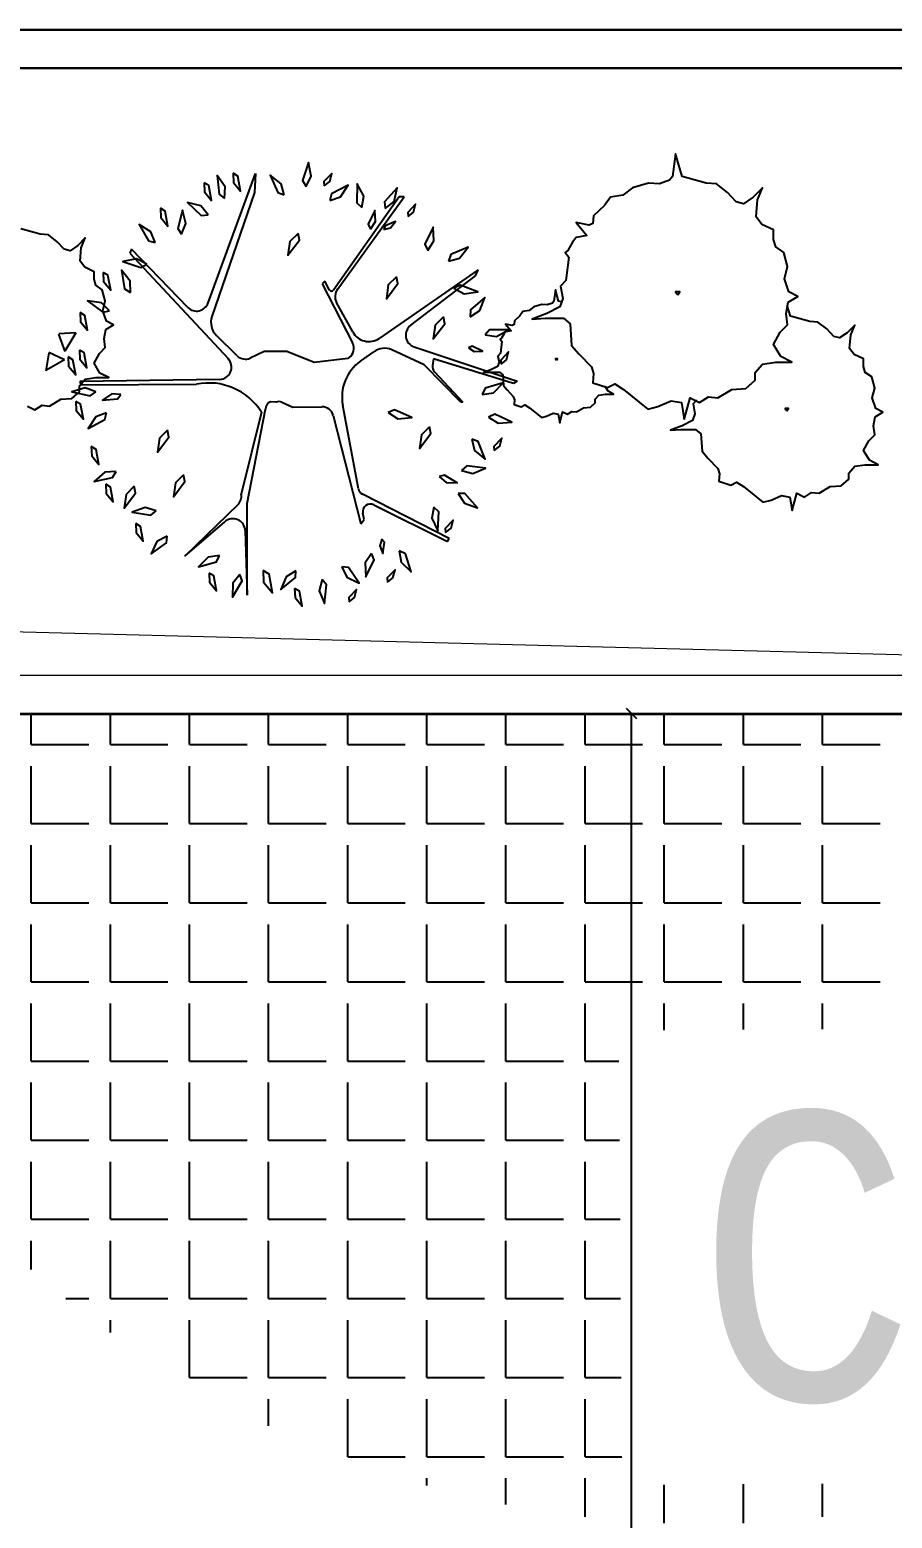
# Model space of a CAD drawing. Header units: inches. Extents: x -7543 to -822, y 102837 to 190349.
# Drawn here: x -837.12731 to -837.10483, y 102837.27396 to 102837.31276 of the extents above; entities that cross this region are included whole.
import ezdxf

# ---------------------------------------------------------------- set-up
doc = ezdxf.new("R2010")
doc.units = ezdxf.units.IN
doc.header["$MEASUREMENT"] = 0
doc.linetypes.add('__ZG_T_P__9', pattern=[22, 1, -10, 1, -10])
doc.linetypes.add('DASHED2', pattern=[9.524999999999999, 6.35, -3.175])
doc.layers.get('0').update_dxf_attribs({"lineweight": 25})
for name, color, linetype, lineweight in [('ARSA', 7, 'Continuous', 30), ('BİTKİ', 96, 'Continuous', 25), ('ICOL', 55, 'Continuous', 25), ('TARAMA', 8, 'Continuous', 25), ('YAZI', 7, 'Continuous', 25), ('ÇEKME MESAFESİ', 7, 'Continuous', 20)]:
    doc.layers.add(name, color=color, linetype=linetype, lineweight=lineweight)
doc.layers.add('BALKON', color=7, linetype='Continuous', lineweight=20, true_color=0xffaaa9)
doc.layers.add('DUVAR', color=7, linetype='Continuous', lineweight=35, true_color=0xfc4642)
doc.styles.add('ISIM', font='monos.ttf', dxfattribs={"width": 1.1, "height": 200})

msp = doc.modelspace()

# ---------------------------------------------------------------- linework, layer by layer
at = {"color": 0, "linetype": 'ByBlock', "lineweight": -2}
msp.add_line((-837.11148646694, 102837.2947936136), (-837.11175646694, 102837.2950636136), dxfattribs=at)
for points in [[(-837.1102469236521, 102837.3026000742), (-837.1100943236521, 102837.3031624242), (-837.1098463736521, 102837.3030401742), (-837.1096174736521, 102837.3031868742), (-837.109369523652, 102837.3031624242), (-837.1090071736521, 102837.3033824742), (-837.108644773652, 102837.3034069242), (-837.1083968236521, 102837.3036270242), (-837.1083968236521, 102837.3038226242), (-837.108206123652, 102837.3040426742), (-837.1078628236521, 102837.3040915742), (-837.1074432236521, 102837.3040915742), (-837.1077292736521, 102837.3042383242), (-837.1079200236521, 102837.3045561742), (-837.107748373652, 102837.3048740242), (-837.1075576236522, 102837.3050696742), (-837.1075957736521, 102837.3053630742), (-837.107538573652, 102837.3056564742), (-837.107290623652, 102837.3058031742), (-837.1075194736521, 102837.3059254742), (-837.1076339236521, 102837.3062677742), (-837.1075576236522, 102837.3065856242), (-837.1076530236521, 102837.3069524242), (-837.1078628236521, 102837.3070991242), (-837.1079200236521, 102837.3072947242), (-837.1079200236521, 102837.3075392242), (-837.108225173652, 102837.3076859742), (-837.1083777736521, 102837.3078815742), (-837.1083396236521, 102837.3083216742), (-837.108206123652, 102837.3086395742), (-837.1084540736521, 102837.3083950242), (-837.1087020236521, 102837.3082238742), (-837.108892723652, 102837.3082727742), (-837.1091216236521, 102837.3085173242), (-837.1094076736521, 102837.3087373742), (-837.1096747236521, 102837.3087618242), (-837.1103041236521, 102837.3089329742), (-837.1104757736521, 102837.3095198242), (-837.1105520736521, 102837.3089329742), (-837.110628373652, 102837.3088351742), (-837.110895373652, 102837.3087373742), (-837.1111814736521, 102837.3087618242), (-837.1116010736521, 102837.3086395742), (-837.1118490236521, 102837.3084439242), (-837.1121732236521, 102837.3083950242), (-837.1123258236521, 102837.3081749742), (-837.1126119236521, 102837.3079060242), (-837.1126309736521, 102837.3077104242), (-837.1127263736521, 102837.3076615242), (-837.113069673652, 102837.3077348742), (-837.1127835736521, 102837.3073925242), (-837.113069673652, 102837.3073436242), (-837.1131650236521, 102837.3072213742), (-837.113279473652, 102837.3070013242), (-837.1133557736521, 102837.3069524242), (-837.1132603736521, 102837.3068301742), (-837.113336673652, 102837.3062188742), (-837.1134701736521, 102837.3060721742), (-837.1134129736521, 102837.3057542742), (-837.113489273652, 102837.3055342242), (-837.1138325736521, 102837.3053630742), (-837.114214023652, 102837.3052163742), (-837.1138707236521, 102837.3052408242), (-837.1133939236521, 102837.3052408242), (-837.1132222736521, 102837.3050941242), (-837.1131841236521, 102837.3045317242), (-837.1129933736521, 102837.3043116742), (-837.112669123652, 102837.3039693242), (-837.1126119236521, 102837.3037981742), (-837.1126309736521, 102837.3035536742), (-837.112249523652, 102837.3034313742), (-837.1120588236521, 102837.3035292242), (-837.1118299236521, 102837.3033824742), (-837.1112005236521, 102837.3028690242), (-837.1109335236521, 102837.3029423742), (-837.110590223652, 102837.3030890742), (-837.1103231736521, 102837.3030401742)], [(-837.110418573652, 102837.3058520742), (-837.1103613236521, 102837.3059254742), (-837.1104757736521, 102837.3059254742)], [(-837.1135797736521, 102837.3041421242), (-837.1135511736521, 102837.3041788242), (-837.1136083736521, 102837.3041788242)], [(-837.1075730236521, 102837.3028281242), (-837.1075272736521, 102837.3028867742), (-837.107618823652, 102837.3028867742)]]:
    msp.add_lwpolyline(points, close=True)
for points in [[(-837.1273715600506, 102837.3029500507), (-837.1271732100506, 102837.3028522507), (-837.1269900600506, 102837.3029696507), (-837.1267917100506, 102837.3029500507), (-837.1265018100506, 102837.3031261007), (-837.1262119100506, 102837.3031457007), (-837.1260135600506, 102837.3033217507), (-837.1260135600506, 102837.3034782007), (-837.1258609600507, 102837.3036542507), (-837.1255863100506, 102837.3036934007), (-837.1252506600506, 102837.3036934007), (-837.1254795100506, 102837.3038107507), (-837.1256321100506, 102837.3040650507), (-837.1254947600506, 102837.3043193507), (-837.1253422100506, 102837.3044758507), (-837.1253727100507, 102837.3047105507), (-837.1253269600506, 102837.3049453007), (-837.1251285600506, 102837.3050626507), (-837.1253117100506, 102837.3051604507), (-837.1254032100505, 102837.3054343007), (-837.1253422100506, 102837.3056886007), (-837.1254185100506, 102837.3059820507), (-837.1255863100506, 102837.3060994007), (-837.1256321100506, 102837.3062559007), (-837.1256321100506, 102837.3064515007), (-837.1258762600506, 102837.3065688507), (-837.1259983100506, 102837.3067253507), (-837.1259678100506, 102837.3070774507), (-837.1258609600507, 102837.3073317507), (-837.1260593100506, 102837.3071361507), (-837.1262577100506, 102837.3069992007), (-837.1264102600506, 102837.3070383507), (-837.1265933600506, 102837.3072339507), (-837.1268222600506, 102837.3074100007), (-837.1270358600506, 102837.3074295507), (-837.1275393600506, 102837.3075665007)], [(-837.113448173652, 102837.3056623742), (-837.1135225736521, 102837.3056825742), (-837.1136083736521, 102837.3059760242), (-837.113646523652, 102837.3056825742), (-837.1136846736521, 102837.3056336742), (-837.1138181736521, 102837.3055847742), (-837.113961223652, 102837.3055970242), (-837.114171023652, 102837.3055358742), (-837.1142950236521, 102837.3054380742), (-837.1144571236521, 102837.3054136242), (-837.1145334236521, 102837.3053035742), (-837.114676473652, 102837.3051691242), (-837.1146860236521, 102837.3050712742), (-837.1147336736522, 102837.3050468242), (-837.1149053236521, 102837.3050835242), (-837.1147622736521, 102837.3049123742), (-837.1149053236521, 102837.3048879242), (-837.1149530236521, 102837.3048267742), (-837.1150102236521, 102837.3047167742), (-837.1150483736521, 102837.3046923242), (-837.1150007236521, 102837.3046311742), (-837.1150388236521, 102837.3043255242), (-837.115105573652, 102837.3042521742), (-837.1150769736521, 102837.3040932242), (-837.1151151236521, 102837.3039832242), (-837.1152867736521, 102837.3038976242), (-837.1154775236521, 102837.3038242742), (-837.1153058736521, 102837.3038365242), (-837.1150674736521, 102837.3038365242), (-837.114981623652, 102837.3037631742), (-837.1149625736521, 102837.3034819242), (-837.1148671736521, 102837.3033719242), (-837.1147050736521, 102837.3032007742), (-837.114676473652, 102837.3031151742), (-837.1146860236521, 102837.3029929242), (-837.1144952736521, 102837.3029318242), (-837.1143999236521, 102837.3029807242), (-837.1142854736521, 102837.3029073742), (-837.1139707736521, 102837.3026506242), (-837.113837273652, 102837.3026872742), (-837.1136656236521, 102837.3027606242), (-837.1135320736521, 102837.3027361742), (-837.1134939736521, 102837.3025161242), (-837.1134176736521, 102837.3027973242), (-837.1132936736522, 102837.3027361742), (-837.1131792736521, 102837.3028095242), (-837.1130552736521, 102837.3027973242), (-837.112874073652, 102837.3029073742), (-837.112692923652, 102837.3029195742), (-837.1125689236521, 102837.3030296242), (-837.1125689236521, 102837.3031274242), (-837.1124735736521, 102837.3032374242), (-837.1123019236521, 102837.3032618742), (-837.1120921236521, 102837.3032618742), (-837.1122351236521, 102837.3033352242), (-837.1123078236521, 102837.3034564242)], [(-837.109926123652, 102837.3031011242), (-837.1100143736521, 102837.3030041742), (-837.109968573652, 102837.3027498742), (-837.110029623652, 102837.3025738242), (-837.1103042736521, 102837.3024368742), (-837.110609423652, 102837.3023195242), (-837.1103347736521, 102837.3023390742), (-837.1099533236521, 102837.3023390742), (-837.1098160236521, 102837.3022217242), (-837.1097854736521, 102837.3017718242), (-837.109632923652, 102837.3015957742), (-837.109373523652, 102837.3013219242), (-837.1093277236521, 102837.3011849742), (-837.1093429736521, 102837.3009893742), (-837.1090378236521, 102837.3008915742), (-837.1088852236521, 102837.3009698242), (-837.1087021736521, 102837.3008524242), (-837.1081986236521, 102837.3004416742), (-837.1079850236521, 102837.3005003242), (-837.107710373652, 102837.3006177242), (-837.1074967736521, 102837.3005785742), (-837.1074357236521, 102837.3002264742), (-837.1073136736521, 102837.3006763742), (-837.1071153236521, 102837.3005785742), (-837.1069321736521, 102837.3006959742), (-837.1067338236521, 102837.3006763742), (-837.106443923652, 102837.3008524242), (-837.1061540236522, 102837.3008720242), (-837.105955673652, 102837.3010480742), (-837.105955673652, 102837.3012045242), (-837.105803073652, 102837.3013805742), (-837.1055284236521, 102837.3014197242), (-837.1051927736521, 102837.3014197242), (-837.1054216236521, 102837.3015370742), (-837.1055742236521, 102837.3017913742), (-837.105436873652, 102837.3020456742), (-837.1052843236521, 102837.3022021742), (-837.1053148236521, 102837.3024368742), (-837.1052690736522, 102837.3026716242), (-837.1050706736521, 102837.3027889742), (-837.1052538236521, 102837.3028867742), (-837.105345323652, 102837.3031606242), (-837.1052843236521, 102837.3034149242), (-837.1053606236521, 102837.3037083742), (-837.1055284236521, 102837.3038257242), (-837.1055742236521, 102837.3039822242), (-837.1055742236521, 102837.3041778242), (-837.105818373652, 102837.3042951742), (-837.1059404236521, 102837.3044516742), (-837.1059099236521, 102837.3048037742), (-837.105803073652, 102837.3050580742), (-837.1060014236521, 102837.3048624742), (-837.1061998236521, 102837.3047255242), (-837.106352373652, 102837.3047646742), (-837.1065354736521, 102837.3049602742), (-837.1067643736521, 102837.3051363242), (-837.1069779736521, 102837.3051558742), (-837.1074814736521, 102837.3052928242), (-837.107563073652, 102837.3055717742)]]:
    msp.add_lwpolyline(points)
at = {"layer": 'ARSA', "color": 40}
for p, q in [((-837.048747606156, 102837.3127572301), (-837.1459571962225, 102837.3127572301)), ((-837.049747606156, 102837.3117572301), (-837.1449571962225, 102837.3117572301))]:
    msp.add_line(p, q, dxfattribs=at)
at = {"layer": 'BALKON'}
for p, q in [((-837.1000821962225, 102837.2959286136), (-837.1374571962226, 102837.2959286136)), ((-837.0873321962227, 102837.2949286136), (-837.1374571962226, 102837.2949286136))]:
    msp.add_line(p, q, dxfattribs=at)
at = {"layer": 'BİTKİ', "color": 11}
for p, q in [((-837.1226624610548, 102837.3056362197), (-837.1214284997452, 102837.3090145634)), ((-837.1214284997452, 102837.3090145634), (-837.1214476211373, 102837.3085175997)), ((-837.1214476211373, 102837.3085175997), (-837.1225611765976, 102837.3052865254)), ((-837.117680702236, 102837.3084029156), (-837.1193936471125, 102837.3059668904)), ((-837.1192961713779, 102837.3059792174), (-837.1175468524912, 102837.3084029156)), ((-837.1175468524912, 102837.3084029156), (-837.117680702236, 102837.3084029156)), ((-837.1246573928846, 102837.3070430705), (-837.1247019344569, 102837.3069317597)), ((-837.1247019344569, 102837.3069317597), (-837.1221373473292, 102837.3041848467)), ((-837.1231874985593, 102837.3055167476), (-837.1246573928846, 102837.3070430705)), ((-837.1196178831624, 102837.3062034055), (-837.1196846961332, 102837.3061366193)), ((-837.1196846961332, 102837.3061366193), (-837.1188940465948, 102837.304594488)), ((-837.1194916386862, 102837.3059739594), (-837.1196178831624, 102837.3062034055)), ((-837.1156183544347, 102837.3065015826), (-837.1182034323649, 102837.3047124211)), ((-837.117375504039, 102837.3050574275), (-837.1156885416802, 102837.3063425986)), ((-837.1156885416802, 102837.3063425986), (-837.1156183544347, 102837.3065015826)), ((-837.1188898000539, 102837.3048801331), (-837.1193110954748, 102837.3056458268)), ((-837.121899436268, 102837.3042577582), (-837.1224425504387, 102837.3047886137)), ((-837.1211990430395, 102837.3043698637), (-837.1215643368927, 102837.3042003288)), ((-837.1206062789532, 102837.3043698637), (-837.1211990430395, 102837.3043698637)), ((-837.1198987865141, 102837.3040831538), (-837.1206062789532, 102837.3043698637)), ((-837.1190184316681, 102837.3041931556), (-837.1198987865141, 102837.3040831538)), ((-837.118995784494, 102837.3042080635), (-837.1190184316681, 102837.3041931556)), ((-837.1186872490867, 102837.3041180056), (-837.1183398586413, 102837.3043667934)), ((-837.1170305739734, 102837.3040258121), (-837.1178698014005, 102837.3044168612)), ((-837.1172900960737, 102837.3044928888), (-837.1146017047347, 102837.3035956349)), ((-837.1160745034365, 102837.3030509986), (-837.1170305739734, 102837.3040258121)), ((-837.1167819958755, 102837.3041787239), (-837.1168069133435, 102837.3040043691)), ((-837.1146973116954, 102837.3035382928), (-837.1167819958755, 102837.3041787239)), ((-837.1167559587954, 102837.3038422835), (-837.1160171392601, 102837.3030509986)), ((-837.1223601515935, 102837.3036440118), (-837.1260033180133, 102837.3035892829)), ((-837.1260033180133, 102837.3035892829), (-837.1259810478398, 102837.3035002339)), ((-837.1259810478398, 102837.3035002339), (-837.1229646754338, 102837.3035176641)), ((-837.1146017047347, 102837.3035956349), (-837.1146973116954, 102837.3035382928)), ((-837.1208901991093, 102837.3030533862), (-837.1210351489246, 102837.3030595735)), ((-837.1207374545501, 102837.3030482946), (-837.1204533078162, 102837.3029172005)), ((-837.1160171392601, 102837.3030509986), (-837.1160745034365, 102837.3030509986)), ((-837.1212705246173, 102837.3027874724), (-837.1217953540495, 102837.3006506063)), ((-837.1216388355238, 102837.3004132677), (-837.1211614864077, 102837.3028713805)), ((-837.1204533078162, 102837.3029172005), (-837.1196934176662, 102837.3029315325)), ((-837.1193977229552, 102837.3027058179), (-837.1186825064711, 102837.299880938)), ((-837.1187430586938, 102837.3007917139), (-837.119150086859, 102837.3029663656)), ((-837.121889074769, 102837.3003763631), (-837.1232641561805, 102837.2990370605)), ((-837.1216388355238, 102837.2980240189), (-837.1216388355238, 102837.3004132677)), ((-837.1163804457107, 102837.2994957966), (-837.1186393760024, 102837.3006528152)), ((-837.1183443165826, 102837.3003735543), (-837.116418688495, 102837.2994193405)), ((-837.1232641561805, 102837.2990370605), (-837.1222232129729, 102837.2999362916)), ((-837.1186825064711, 102837.299880938), (-837.1185934233267, 102837.2999922488)), ((-837.1185934233267, 102837.2999922488), (-837.1186250263077, 102837.3001610958)), ((-837.1216934982298, 102837.2997042362), (-837.1216388355238, 102837.2980240189)), ((-837.116418688495, 102837.2994193405), (-837.1163804457107, 102837.2994957966))]:
    msp.add_line(p, q, dxfattribs=at)
at = {"layer": 'BİTKİ'}
for p, q in [((-837.1259535159083, 102837.305024986), (-837.1259535159083, 102837.305024986)), ((-837.1265563482332, 102837.3048253576), (-837.1263976629853, 102837.3043744117)), ((-837.1261063926387, 102837.3048591129), (-837.1265553316344, 102837.3048282296)), ((-837.1261063920307, 102837.3048591119), (-837.1263966454214, 102837.3043772829)), ((-837.1268106817807, 102837.3043407763), (-837.1268905154205, 102837.3038694381)), ((-837.1264020291206, 102837.3041530022), (-837.1268096525337, 102837.304343641)), ((-837.1264020297576, 102837.3041530013), (-837.1268894864447, 102837.3038723017))]:
    msp.add_line(p, q, dxfattribs=at)
at = {"layer": 'BİTKİ', "color": 3}
for points in [[(-837.1201078431003, 102837.3086745109), (-837.1199742179463, 102837.3089416573), (-837.1200410302908, 102837.3092978529), (-837.1201969262262, 102837.3088303462)], [(-837.1222293593959, 102837.3083635737), (-837.1222159449896, 102837.3086619743), (-837.1224218589049, 102837.3089602002), (-837.122374124823, 102837.308469703)], [(-837.1220076680337, 102837.3090164723), (-837.121998418643, 102837.3087776897), (-837.1218143316646, 102837.3085537052), (-837.1218851674735, 102837.3089415409)], [(-837.1206771218465, 102837.3084551339), (-837.1207530387928, 102837.3087440275), (-837.1210383126332, 102837.3089675404), (-837.1208468958922, 102837.3085134196)], [(-837.1196313715991, 102837.3086920099), (-837.1194905941513, 102837.3088029241), (-837.1194358972169, 102837.3090133768), (-837.1196399375544, 102837.308799369)], [(-837.1227648773944, 102837.3087715878), (-837.1227556280037, 102837.3085328052), (-837.1225715410253, 102837.3083088207), (-837.1226423768342, 102837.3086966565)], [(-837.1194869907202, 102837.3083064253), (-837.1192050193853, 102837.3084049903), (-837.1190048089001, 102837.3087070746), (-837.1194423379841, 102837.3084802832)], [(-837.1186525626597, 102837.3081268034), (-837.118604412623, 102837.308421599), (-837.1187741123463, 102837.3087418196), (-837.118783952016, 102837.3082491034)], [(-837.1180432719696, 102837.3080956677), (-837.1178125410709, 102837.3082853679), (-837.1177286993833, 102837.3086379438), (-837.1180612695126, 102837.3082742638)], [(-837.1239006914353, 102837.3081037215), (-837.1238914420447, 102837.307864939), (-837.1237073550664, 102837.3076409544), (-837.1237781908751, 102837.3080287902)], [(-837.1226601927312, 102837.3079316163), (-837.1228470499309, 102837.3081646555), (-837.1231985714497, 102837.3082528134), (-837.1228389959915, 102837.3079158096)], [(-837.1174488271081, 102837.3078905702), (-837.1173080496603, 102837.3080014844), (-837.1172533527259, 102837.3082119371), (-837.1174573930634, 102837.3079979294)], [(-837.1240409914154, 102837.30721662), (-837.1241501072298, 102837.3074946787), (-837.1244595183291, 102837.3076833688), (-837.1242164078863, 102837.3072546925)], [(-837.1233520191528, 102837.3074317059), (-837.123236591607, 102837.3077072043), (-837.123327117065, 102837.3080581236), (-837.1234513422808, 102837.307581223)], [(-837.1184300685269, 102837.3075597449), (-837.1182971985797, 102837.3077583607), (-837.1183144732727, 102837.3080477716), (-837.1184851300304, 102837.3076923696)], [(-837.1180826834218, 102837.3075475131), (-837.1179089639633, 102837.3075915789), (-837.1177733969872, 102837.3077615898), (-837.1180468419084, 102837.3076490747)], [(-837.1203164072045, 102837.3074498936), (-837.1205286379391, 102837.3072397008), (-837.120579568892, 102837.30688089), (-837.1202819971255, 102837.3072737221)], [(-837.1169365798469, 102837.3070033962), (-837.1167726884057, 102837.307253121), (-837.116797471388, 102837.3076146801), (-837.1170068661003, 102837.3071685636)], [(-837.1163926291083, 102837.3067271315), (-837.1161046879333, 102837.3068065845), (-837.1158846892031, 102837.3070945771), (-837.1163364291297, 102837.3068976073)], [(-837.1242588843422, 102837.3066467716), (-837.1245243724879, 102837.3067836618), (-837.1248813604212, 102837.3067212214), (-837.124415800109, 102837.3065596056)], [(-837.1253928389102, 102837.306434056), (-837.1253835895195, 102837.3061952735), (-837.1251995025411, 102837.3059712889), (-837.12527033835, 102837.3063591247)], [(-837.1246875673488, 102837.3059086895), (-837.1246941743445, 102837.3062073185), (-837.1249196051914, 102837.3064910792), (-837.1248391176366, 102837.3060048819)], [(-837.1177500398953, 102837.3063163577), (-837.1179622706298, 102837.3061061649), (-837.1180132015829, 102837.305747354), (-837.1177156298164, 102837.3061401861)], [(-837.116250738712, 102837.3060194509), (-837.1159888149571, 102837.3058758582), (-837.1156303555723, 102837.3059292067), (-837.1160916585591, 102837.3061026011)], [(-837.1158258824253, 102837.3052791595), (-837.115574587899, 102837.3054406338), (-837.1154501689376, 102837.3057810147), (-837.1158229124443, 102837.3054586355)], [(-837.1259941518704, 102837.3053877322), (-837.1259849024798, 102837.3051489496), (-837.1258008155014, 102837.3049249651), (-837.1258716513101, 102837.3053128009)], [(-837.1252294915247, 102837.3054319685), (-837.125442270444, 102837.3056416064), (-837.1258016787374, 102837.3056881346), (-837.1254052279377, 102837.3053954012)], [(-837.1165265390987, 102837.3052723114), (-837.1167387698332, 102837.3050621186), (-837.1167897007863, 102837.3047033077), (-837.1164921290198, 102837.3050961399)], [(-837.1154413256627, 102837.3048055345), (-837.1151459618566, 102837.3047610022), (-837.1148278458628, 102837.304934615), (-837.1153206456494, 102837.3049384133)], [(-837.1263059442063, 102837.3042300973), (-837.1262966948157, 102837.3039913147), (-837.1261126078373, 102837.3037673302), (-837.126183443646, 102837.3041551659)], [(-837.1260164231169, 102837.3044081949), (-837.1260071737263, 102837.3041694124), (-837.1258230867479, 102837.3039454278), (-837.1258939225567, 102837.3043332636)], [(-837.1158750553318, 102837.3044680359), (-837.1157260670558, 102837.3043684229), (-837.1155090123261, 102837.3043814365), (-837.1157755977322, 102837.3045093584)], [(-837.1150213035557, 102837.3040392079), (-837.1148805261079, 102837.3041501221), (-837.1148258291735, 102837.3043605748), (-837.115029869511, 102837.3041465671)], [(-837.1255893572575, 102837.3033182018), (-837.1258690078735, 102837.3034231705), (-837.126216268402, 102837.3033194916), (-837.1257350271904, 102837.3032133174)], [(-837.1155125200698, 102837.3032522296), (-837.1152172735648, 102837.3032975331), (-837.1149651658284, 102837.3035578807), (-837.1154368073909, 102837.3034149811)], [(-837.1261055062429, 102837.3030724624), (-837.1260962568522, 102837.3028336798), (-837.1259121698738, 102837.3026096953), (-837.1259830056827, 102837.302997531)], [(-837.1249318361782, 102837.3032511875), (-837.1251702774771, 102837.3032669484), (-837.1254122773211, 102837.3031072826), (-837.1250191618233, 102837.3031371905)], [(-837.1253116761636, 102837.3027749727), (-837.1255910517052, 102837.302669274), (-837.1257835209693, 102837.3023621995), (-837.1253518964024, 102837.3026000362)], [(-837.1179657607993, 102837.302780573), (-837.1177140454473, 102837.3026197554), (-837.1173528173354, 102837.3026489692), (-837.1178014674218, 102837.3028528789)], [(-837.115353850641, 102837.3026631383), (-837.115102135289, 102837.3025023207), (-837.1147409071771, 102837.3025315345), (-837.1151895572635, 102837.3027354442)], [(-837.1237183363849, 102837.3023191523), (-837.1239305671194, 102837.3021089594), (-837.1239814980725, 102837.3017501486), (-837.123683926306, 102837.3021429807)], [(-837.1168846371764, 102837.3024086419), (-837.117096867911, 102837.3021984491), (-837.1171477988639, 102837.3018396383), (-837.1168502270974, 102837.3022324704)], [(-837.125704630781, 102837.3018925652), (-837.1256953813904, 102837.3016537826), (-837.125511294412, 102837.3014297981), (-837.1255821302208, 102837.3018176338)], [(-837.1157848166072, 102837.3020841624), (-837.1157162655402, 102837.3017934329), (-837.1154367637346, 102837.3015627428), (-837.1156165785451, 102837.3020215812)], [(-837.1151994702726, 102837.3017907249), (-837.1150586928248, 102837.3019016391), (-837.1150039958904, 102837.3021120919), (-837.1152080362278, 102837.3018980841)], [(-837.1250583645594, 102837.3012408091), (-837.12535653274, 102837.3012229587), (-837.1256316010035, 102837.3009869997), (-837.1251487803574, 102837.3010857432)], [(-837.1233005556818, 102837.3011557867), (-837.1235127864163, 102837.3009455939), (-837.1235637173693, 102837.3005867831), (-837.1232661456029, 102837.3009796152)], [(-837.1166378850255, 102837.3011110795), (-837.1164542459587, 102837.3009581764), (-837.1161646147859, 102837.3009451048), (-837.1165002313203, 102837.3011519763)], [(-837.1160506759783, 102837.301273081), (-837.1157625282975, 102837.3011943802), (-837.1154263235042, 102837.3013296782), (-837.1159153120116, 102837.3013909668)], [(-837.1253260261008, 102837.3009130279), (-837.1253167767101, 102837.3006742453), (-837.1251326897317, 102837.3004502608), (-837.1252035255404, 102837.3008380965)], [(-837.1245837391039, 102837.3008574878), (-837.1247959698384, 102837.300647295), (-837.1248469007913, 102837.3002884841), (-837.124549329025, 102837.3006813163)], [(-837.1240142517119, 102837.3002217061), (-837.1243003063947, 102837.3003077039), (-837.1246398408055, 102837.3001809933), (-837.1241525676768, 102837.3001072983)], [(-837.1167745269676, 102837.3003167515), (-837.1168301528005, 102837.3000232747), (-837.1166686453222, 102837.2996988451), (-837.116646287929, 102837.3001911522)], [(-837.116145329269, 102837.3006703827), (-837.1159807862423, 102837.3004210867), (-837.1156389056343, 102837.3003008501), (-837.115965830345, 102837.3006696132)], [(-837.1164689094676, 102837.2996535527), (-837.1163281320198, 102837.2997644669), (-837.1162734350853, 102837.2999749197), (-837.1164774754228, 102837.2997609119)], [(-837.1245465459585, 102837.2998889663), (-837.124537296568, 102837.2996501838), (-837.1243532095896, 102837.2994261993), (-837.1244240453983, 102837.299814035)], [(-837.1237283268919, 102837.2995589907), (-837.1239934566499, 102837.2994214076), (-837.1241487708468, 102837.299093968), (-837.1237478548422, 102837.2993805555)], [(-837.1181339177908, 102837.2994800418), (-837.1181826154201, 102837.2993075634), (-837.1181031651541, 102837.2991051536), (-837.1180638836586, 102837.2993982214)], [(-837.1176789077017, 102837.2991718332), (-837.1176299879844, 102837.2988771643), (-837.1173665691433, 102837.2986282673), (-837.1175152402257, 102837.2990981215)], [(-837.1223599758102, 102837.2990526728), (-837.1226562782206, 102837.2990148867), (-837.1229149204943, 102837.2987610298), (-837.1224397998785, 102837.2988918979)], [(-837.1191781887055, 102837.2987595455), (-837.1190438663672, 102837.2984927489), (-837.1187183554939, 102837.298333432), (-837.1190000063403, 102837.2987378314)], [(-837.1183975431345, 102837.2991046929), (-837.1185677276554, 102837.2988592134), (-837.1185521406147, 102837.2984971413), (-837.1183314768143, 102837.2989377926)], [(-837.1226312522404, 102837.298597758), (-837.1226220028498, 102837.2983589755), (-837.1224379158714, 102837.2981349909), (-837.1225087516802, 102837.2985228267)], [(-837.1218292198505, 102837.2985635482), (-837.1220154678423, 102837.2983300218), (-837.1220241727367, 102837.2979677189), (-837.1217744833931, 102837.2983925968)], [(-837.1212267701612, 102837.2986597716), (-837.1212125765418, 102837.298361407), (-837.1209800075699, 102837.2980834666), (-837.1210728243755, 102837.2985674615)], [(-837.1203732308679, 102837.2986575623), (-837.1206285476271, 102837.298502526), (-837.120761576165, 102837.2981654168), (-837.120380760733, 102837.2984782197)], [(-837.1196894162957, 102837.2984266027), (-837.1197645785514, 102837.2981375118), (-837.1196251689881, 102837.297802991), (-837.1195698798613, 102837.2982926941)], [(-837.1179833277239, 102837.2983623444), (-837.1178425502761, 102837.2984732586), (-837.1177878533417, 102837.2986837113), (-837.1179918936791, 102837.2984697036)], [(-837.1204041661864, 102837.2981970385), (-837.1203949167957, 102837.297958256), (-837.1202108298173, 102837.2977342715), (-837.1202816656262, 102837.2981221072)], [(-837.1189855166109, 102837.2978503138), (-837.1188447391631, 102837.297961228), (-837.1187900422287, 102837.2981716808), (-837.1189940825662, 102837.297957673)]]:
    msp.add_lwpolyline(points, close=True, dxfattribs=at)
at = {"layer": 'BİTKİ', "color": 11}
for centre, radius, start, end in [((-837.1194403522663, 102837.3060021779), 5.853700617528331e-05, 208.8202085162789, 322.9275588984089), ((-837.1190303637608, 102837.3058002893), 0.0003204199886293979, 142.3062366668817, 208.8202085162789), ((-837.1229635281575, 102837.30574589), 0.0003204199886293979, 225.6539639248233, 339.9847411052982), ((-837.1221073414667, 102837.3051315634), 0.0004795618261410813, 161.1475310802957, 225.6539639248233), ((-837.1171889401967, 102837.3047969224), 0.0003204199886293979, 125.6087987072913, 251.5970571802098), ((-837.1191602972572, 102837.3044579815), 0.0002992046852925349, 303.3555919431047, 27.14418039729358), ((-837.1184696383342, 102837.3051113119), 0.0004795618261410813, 208.8202085162789, 303.7177750605911), ((-837.1216902951533, 102837.3044717288), 0.0002992046852925349, 225.6539639248233, 294.8962786197384), ((-837.1180606348096, 102837.3039769042), 0.0004795618261410813, 66.55098490488656, 125.6087987072913), ((-837.1223697746736, 102837.3039642872), 0.0003204199886293979, 271.7210062109144, 43.49924745479489), ((-837.1180146820727, 102837.3031788786), 0.001155121550695049, 125.6087987072913, 190.6013529013418), ((-837.1166121705784, 102837.303976538), 0.0001967214230402861, 171.866792422806, 223.0361699859783), ((-837.1226390600325, 102837.3019427052), 0.001608266364625631, 31.68613078826997, 101.6810608472912), ((-837.1209648158723, 102837.3028758547), 0.0001967214230402861, 110.9483457108549, 181.3032486034932), ((-837.120819866057, 102837.3028696674), 0.0001967214230402861, 65.2332680982228, 110.9483457108549), ((-837.1196877754833, 102837.302632381), 0.0002992046852925349, 14.20785300677835, 91.08050590284707), ((-837.1185496951078, 102837.3008279057), 0.0001967214230402861, 190.6013529013418, 242.8785837380379), ((-837.1221126400171, 102837.3006059008), 0.0003204199886293979, 314.2448171748968, 8.020166911664605), ((-837.1184316627217, 102837.3001972875), 0.0001967214230402861, 63.64002925719436, 190.6013529013418), ((-837.122013748786, 102837.2996938174), 0.0003204199886293979, 1.863353006921923, 130.8224832032866)]:
    msp.add_arc(centre, radius, start, end, dxfattribs=at)
at = {"layer": 'DUVAR', "linetype": '__ZG_T_P__9'}
msp.add_line((-837.1374571962226, 102837.2949286136), (-837.0499571962227, 102837.2949286136), dxfattribs=at)
msp.add_line((-837.1374571962226, 102837.2949286136), (-837.0499571962227, 102837.2949286136), dxfattribs=at)
at = {"layer": 'ICOL', "color": 53}
msp.add_line((-837.1178164336089, 102837.2949286136), (-837.11141146694, 102837.2949286136), dxfattribs=at)
at = {"layer": 'ICOL'}
msp.add_line((-837.11162146694, 102837.2268036136), (-837.11162146694, 102837.2949286136), dxfattribs=at)
at = {"layer": 'TARAMA'}
for p, q in [((-837.1272698383931, 102837.2941279275), (-837.1272698383931, 102837.2949286136)), ((-837.1252073383931, 102837.2941279275), (-837.1252073383931, 102837.2949286136)), ((-837.123144838393, 102837.2941279275), (-837.123144838393, 102837.2949286136)), ((-837.1210823383931, 102837.2941279275), (-837.1210823383931, 102837.2949286136)), ((-837.1190198383931, 102837.2941279275), (-837.1190198383931, 102837.2949286136)), ((-837.1169573383931, 102837.2941279275), (-837.1169573383931, 102837.2949286136)), ((-837.1148948383931, 102837.2941279275), (-837.1148948383931, 102837.2949286136)), ((-837.1128323383931, 102837.2941279275), (-837.1128323383931, 102837.2949286136)), ((-837.1107698383931, 102837.2941279275), (-837.1107698383931, 102837.2949286136)), ((-837.1087073383931, 102837.2941279275), (-837.1087073383931, 102837.2949286136)), ((-837.1066448383931, 102837.2941279275), (-837.1066448383931, 102837.2949286136)), ((-837.1272698383931, 102837.2941279275), (-837.1257698383931, 102837.2941279275)), ((-837.1252073383931, 102837.2941279275), (-837.1237073383932, 102837.2941279275)), ((-837.123144838393, 102837.2941279275), (-837.1216448383931, 102837.2941279275)), ((-837.1210823383931, 102837.2941279275), (-837.1195823383931, 102837.2941279275)), ((-837.1190198383931, 102837.2941279275), (-837.117519838393, 102837.2941279275)), ((-837.1169573383931, 102837.2941279275), (-837.1154573383931, 102837.2941279275)), ((-837.1148948383931, 102837.2941279275), (-837.1133948383931, 102837.2941279275)), ((-837.1128323383931, 102837.2941279275), (-837.1113323383931, 102837.2941279275)), ((-837.1107698383931, 102837.2941279275), (-837.1092698383931, 102837.2941279275)), ((-837.1087073383931, 102837.2941279275), (-837.1072073383931, 102837.2941279275)), ((-837.1066448383931, 102837.2941279275), (-837.1051448383931, 102837.2941279275)), ((-837.1272698383931, 102837.2920654275), (-837.1272698383931, 102837.2935654275)), ((-837.1252073383931, 102837.2920654275), (-837.1252073383931, 102837.2935654275)), ((-837.123144838393, 102837.2920654275), (-837.123144838393, 102837.2935654275)), ((-837.1210823383931, 102837.2920654275), (-837.1210823383931, 102837.2935654275)), ((-837.1190198383931, 102837.2920654275), (-837.1190198383931, 102837.2935654275)), ((-837.1169573383931, 102837.2920654275), (-837.1169573383931, 102837.2935654275)), ((-837.1148948383931, 102837.2920654275), (-837.1148948383931, 102837.2935654275)), ((-837.1128323383931, 102837.2920654275), (-837.1128323383931, 102837.2935654275)), ((-837.1107698383931, 102837.2920654275), (-837.1107698383931, 102837.2935654275)), ((-837.1087073383931, 102837.2920654275), (-837.1087073383931, 102837.2935654275)), ((-837.1066448383931, 102837.2920654275), (-837.1066448383931, 102837.2935654275)), ((-837.1272698383931, 102837.2920654275), (-837.1257698383931, 102837.2920654275)), ((-837.1252073383931, 102837.2920654275), (-837.1237073383932, 102837.2920654275)), ((-837.123144838393, 102837.2920654275), (-837.1216448383931, 102837.2920654275)), ((-837.1210823383931, 102837.2920654275), (-837.1195823383931, 102837.2920654275)), ((-837.1190198383931, 102837.2920654275), (-837.117519838393, 102837.2920654275)), ((-837.1169573383931, 102837.2920654275), (-837.1154573383931, 102837.2920654275)), ((-837.1148948383931, 102837.2920654275), (-837.1133948383931, 102837.2920654275)), ((-837.1128323383931, 102837.2920654275), (-837.1113323383931, 102837.2920654275)), ((-837.1107698383931, 102837.2920654275), (-837.1092698383931, 102837.2920654275)), ((-837.1087073383931, 102837.2920654275), (-837.1072073383931, 102837.2920654275)), ((-837.1066448383931, 102837.2920654275), (-837.1051448383931, 102837.2920654275)), ((-837.1272698383931, 102837.2900029275), (-837.1272698383931, 102837.2915029275)), ((-837.1252073383931, 102837.2900029275), (-837.1252073383931, 102837.2915029275)), ((-837.123144838393, 102837.2900029275), (-837.123144838393, 102837.2915029275)), ((-837.1210823383931, 102837.2900029275), (-837.1210823383931, 102837.2915029275)), ((-837.1190198383931, 102837.2900029275), (-837.1190198383931, 102837.2915029275)), ((-837.1169573383931, 102837.2900029275), (-837.1169573383931, 102837.2915029275)), ((-837.1148948383931, 102837.2900029275), (-837.1148948383931, 102837.2915029275)), ((-837.1128323383931, 102837.2900029275), (-837.1128323383931, 102837.2915029275)), ((-837.1107698383931, 102837.2900029275), (-837.1107698383931, 102837.2915029275)), ((-837.1087073383931, 102837.2900029275), (-837.1087073383931, 102837.2915029275)), ((-837.1066448383931, 102837.2900029275), (-837.1066448383931, 102837.2915029275)), ((-837.1272698383931, 102837.2900029275), (-837.1257698383931, 102837.2900029275)), ((-837.1252073383931, 102837.2900029275), (-837.1237073383932, 102837.2900029275)), ((-837.123144838393, 102837.2900029275), (-837.1216448383931, 102837.2900029275)), ((-837.1210823383931, 102837.2900029275), (-837.1195823383931, 102837.2900029275)), ((-837.1190198383931, 102837.2900029275), (-837.117519838393, 102837.2900029275)), ((-837.1169573383931, 102837.2900029275), (-837.1154573383931, 102837.2900029275)), ((-837.1148948383931, 102837.2900029275), (-837.1133948383931, 102837.2900029275)), ((-837.1128323383931, 102837.2900029275), (-837.1113323383931, 102837.2900029275)), ((-837.1107698383931, 102837.2900029275), (-837.1092698383931, 102837.2900029275)), ((-837.1087073383931, 102837.2900029275), (-837.1072073383931, 102837.2900029275)), ((-837.1066448383931, 102837.2900029275), (-837.1051448383931, 102837.2900029275)), ((-837.1272698383931, 102837.2879404275), (-837.1272698383931, 102837.2894404275)), ((-837.1252073383931, 102837.2879404275), (-837.1252073383931, 102837.2894404275)), ((-837.123144838393, 102837.2879404275), (-837.123144838393, 102837.2894404275)), ((-837.1210823383931, 102837.2879404275), (-837.1210823383931, 102837.2894404275)), ((-837.1190198383931, 102837.2879404275), (-837.1190198383931, 102837.2894404275)), ((-837.1169573383931, 102837.2879404275), (-837.1169573383931, 102837.2894404275)), ((-837.1148948383931, 102837.2879404275), (-837.1148948383931, 102837.2894404275)), ((-837.1128323383931, 102837.2879404275), (-837.1128323383931, 102837.2894404275)), ((-837.1107698383931, 102837.2879404275), (-837.1107698383931, 102837.2894404275)), ((-837.1087073383931, 102837.2879404275), (-837.1087073383931, 102837.2894404275)), ((-837.1066448383931, 102837.2879404275), (-837.1066448383931, 102837.2894404275)), ((-837.1272698383931, 102837.2879404275), (-837.1257698383931, 102837.2879404275)), ((-837.1252073383931, 102837.2879404275), (-837.1237073383932, 102837.2879404275)), ((-837.123144838393, 102837.2879404275), (-837.1216448383931, 102837.2879404275)), ((-837.1210823383931, 102837.2879404275), (-837.1195823383931, 102837.2879404275)), ((-837.1190198383931, 102837.2879404275), (-837.117519838393, 102837.2879404275)), ((-837.1169573383931, 102837.2879404275), (-837.1154573383931, 102837.2879404275)), ((-837.1148948383931, 102837.2879404275), (-837.1133948383931, 102837.2879404275)), ((-837.1128323383931, 102837.2879404275), (-837.1113323383931, 102837.2879404275)), ((-837.1107698383931, 102837.2879404275), (-837.1092698383931, 102837.2879404275)), ((-837.1087073383931, 102837.2879404275), (-837.1072073383931, 102837.2879404275)), ((-837.1066448383931, 102837.2879404275), (-837.1051448383931, 102837.2879404275)), ((-837.1272698383931, 102837.2858779275), (-837.1272698383931, 102837.2873779275)), ((-837.1252073383931, 102837.2858779275), (-837.1252073383931, 102837.2873779275)), ((-837.123144838393, 102837.2858779275), (-837.123144838393, 102837.2873779275)), ((-837.1210823383931, 102837.2858779275), (-837.1210823383931, 102837.2873779275)), ((-837.1190198383931, 102837.2858779275), (-837.1190198383931, 102837.2873779275)), ((-837.1169573383931, 102837.2858779275), (-837.1169573383931, 102837.2873779275)), ((-837.1148948383931, 102837.2858779275), (-837.1148948383931, 102837.2873779275)), ((-837.1128323383931, 102837.2858779275), (-837.1128323383931, 102837.2873779275)), ((-837.1107698383931, 102837.2866817687), (-837.1107698383931, 102837.2873779275)), ((-837.1087073383931, 102837.2866970703), (-837.1087073383931, 102837.2873779275)), ((-837.1066448383931, 102837.2867123718), (-837.1066448383931, 102837.2873779275)), ((-837.1272698383931, 102837.2858779275), (-837.1257698383931, 102837.2858779275)), ((-837.1252073383931, 102837.2858779275), (-837.1237073383932, 102837.2858779275)), ((-837.123144838393, 102837.2858779275), (-837.1216448383931, 102837.2858779275)), ((-837.1210823383931, 102837.2858779275), (-837.1195823383931, 102837.2858779275)), ((-837.1190198383931, 102837.2858779275), (-837.117519838393, 102837.2858779275)), ((-837.1169573383931, 102837.2858779275), (-837.1154573383931, 102837.2858779275)), ((-837.1148948383931, 102837.2858779275), (-837.1133948383931, 102837.2858779275)), ((-837.1128323383931, 102837.2858779275), (-837.1119535595013, 102837.2858779275)), ((-837.1272698383931, 102837.2838154275), (-837.1272698383931, 102837.2853154275)), ((-837.1252073383931, 102837.2838154275), (-837.1252073383931, 102837.2853154275)), ((-837.123144838393, 102837.2838154275), (-837.123144838393, 102837.2853154275)), ((-837.1210823383931, 102837.2838154275), (-837.1210823383931, 102837.2853154275)), ((-837.1190198383931, 102837.2838154275), (-837.1190198383931, 102837.2853154275)), ((-837.1169573383931, 102837.2838154275), (-837.1169573383931, 102837.2853154275)), ((-837.1148948383931, 102837.2838154275), (-837.1148948383931, 102837.2853154275)), ((-837.1128323383931, 102837.2838154275), (-837.1128323383931, 102837.2853154275)), ((-837.1272698383931, 102837.2838154275), (-837.1257698383931, 102837.2838154275)), ((-837.1252073383931, 102837.2838154275), (-837.1237073383932, 102837.2838154275)), ((-837.123144838393, 102837.2838154275), (-837.1216448383931, 102837.2838154275)), ((-837.1210823383931, 102837.2838154275), (-837.1195823383931, 102837.2838154275)), ((-837.1190198383931, 102837.2838154275), (-837.117519838393, 102837.2838154275)), ((-837.1169573383931, 102837.2838154275), (-837.1154573383931, 102837.2838154275)), ((-837.1148948383931, 102837.2838154275), (-837.1133948383931, 102837.2838154275)), ((-837.1128323383931, 102837.2838154275), (-837.1119382579777, 102837.2838154275)), ((-837.1272698383931, 102837.2817529275), (-837.1272698383931, 102837.2832529275)), ((-837.1252073383931, 102837.2817529275), (-837.1252073383931, 102837.2832529275)), ((-837.123144838393, 102837.2817529275), (-837.123144838393, 102837.2832529275)), ((-837.1210823383931, 102837.2817529275), (-837.1210823383931, 102837.2832529275)), ((-837.1190198383931, 102837.2817529275), (-837.1190198383931, 102837.2832529275)), ((-837.1169573383931, 102837.2817529275), (-837.1169573383931, 102837.2832529275)), ((-837.1148948383931, 102837.2817529275), (-837.1148948383931, 102837.2832529275)), ((-837.1128323383931, 102837.2817529275), (-837.1128323383931, 102837.2832529275)), ((-837.1272698383931, 102837.2817529275), (-837.1257698383931, 102837.2817529275)), ((-837.1252073383931, 102837.2817529275), (-837.1237073383932, 102837.2817529275)), ((-837.123144838393, 102837.2817529275), (-837.1216448383931, 102837.2817529275)), ((-837.1210823383931, 102837.2817529275), (-837.1195823383931, 102837.2817529275)), ((-837.1190198383931, 102837.2817529275), (-837.117519838393, 102837.2817529275)), ((-837.1169573383931, 102837.2817529275), (-837.1154573383931, 102837.2817529275)), ((-837.1148948383931, 102837.2817529275), (-837.1133948383931, 102837.2817529275)), ((-837.1128323383931, 102837.2817529275), (-837.111922956454, 102837.2817529275)), ((-837.1272698383931, 102837.2804488029), (-837.1272698383931, 102837.2811904275)), ((-837.1252073383931, 102837.2796904275), (-837.1252073383931, 102837.2811904275)), ((-837.123144838393, 102837.2796904275), (-837.123144838393, 102837.2811904275)), ((-837.1210823383931, 102837.2796904275), (-837.1210823383931, 102837.2811904275)), ((-837.1190198383931, 102837.2796904275), (-837.1190198383931, 102837.2811904275)), ((-837.1169573383931, 102837.2796904275), (-837.1169573383931, 102837.2811904275)), ((-837.1148948383931, 102837.2796904275), (-837.1148948383931, 102837.2811904275)), ((-837.1128323383931, 102837.2796904275), (-837.1128323383931, 102837.2811904275)), ((-837.1263724486195, 102837.2796904275), (-837.1257698383931, 102837.2796904275)), ((-837.1252073383931, 102837.2796904275), (-837.1237073383932, 102837.2796904275)), ((-837.123144838393, 102837.2796904275), (-837.1216448383931, 102837.2796904275)), ((-837.1210823383931, 102837.2796904275), (-837.1195823383931, 102837.2796904275)), ((-837.1190198383931, 102837.2796904275), (-837.117519838393, 102837.2796904275)), ((-837.1169573383931, 102837.2796904275), (-837.1154573383931, 102837.2796904275)), ((-837.1148948383931, 102837.2796904275), (-837.1133948383931, 102837.2796904275)), ((-837.1128323383931, 102837.2796904275), (-837.1119076549303, 102837.2796904275)), ((-837.1252073383931, 102837.2788015097), (-837.1252073383931, 102837.2791279275)), ((-837.123144838393, 102837.2776279275), (-837.123144838393, 102837.2791279275)), ((-837.1210823383931, 102837.2776279275), (-837.1210823383931, 102837.2791279275)), ((-837.1190198383931, 102837.2776279275), (-837.1190198383931, 102837.2791279275)), ((-837.1169573383931, 102837.2776279275), (-837.1169573383931, 102837.2791279275)), ((-837.1148948383931, 102837.2776279275), (-837.1148948383931, 102837.2791279275)), ((-837.1128323383931, 102837.2776279275), (-837.1128323383931, 102837.2791279275)), ((-837.123144838393, 102837.2776279275), (-837.1216448383931, 102837.2776279275)), ((-837.1210823383931, 102837.2776279275), (-837.1195823383931, 102837.2776279275)), ((-837.1190198383931, 102837.2776279275), (-837.117519838393, 102837.2776279275)), ((-837.1169573383931, 102837.2776279275), (-837.1154573383931, 102837.2776279275)), ((-837.1148948383931, 102837.2776279275), (-837.1133948383931, 102837.2776279275)), ((-837.1128323383931, 102837.2776279275), (-837.1118923534066, 102837.2776279275)), ((-837.1210823383931, 102837.2763657738), (-837.1210823383931, 102837.2770654275)), ((-837.1190198383931, 102837.2755654275), (-837.1190198383931, 102837.2770654275)), ((-837.1169573383931, 102837.2755654275), (-837.1169573383931, 102837.2770654275)), ((-837.1148948383931, 102837.2755654275), (-837.1148948383931, 102837.2770654275)), ((-837.1128323383931, 102837.2755654275), (-837.1128323383931, 102837.2770654275)), ((-837.1190198383931, 102837.2755654275), (-837.117519838393, 102837.2755654275)), ((-837.1169573383931, 102837.2755654275), (-837.1154573383931, 102837.2755654275)), ((-837.1148948383931, 102837.2755654275), (-837.1133948383931, 102837.2755654275)), ((-837.1128323383931, 102837.2755654275), (-837.1118770518829, 102837.2755654275)), ((-837.1169573383931, 102837.2748160436), (-837.1169573383931, 102837.2750029275)), ((-837.1148948383931, 102837.2743202338), (-837.1148948383931, 102837.2750029275)), ((-837.1128323383931, 102837.2739950993), (-837.1128323383931, 102837.2750029275)), ((-837.1107698383931, 102837.273834343), (-837.1107698383931, 102837.2748305993)), ((-837.1087073383931, 102837.2738349662), (-837.1087073383931, 102837.2748459008)), ((-837.1066448383931, 102837.2739969805), (-837.1066448383931, 102837.2748612024))]:
    msp.add_line(p, q, dxfattribs=at)
at = {"layer": 'ÇEKME MESAFESİ', "linetype": 'DASHED2', "ltscale": 10}
msp.add_line((-837.0450109180707, 102837.2949185556), (-837.1419274308273, 102837.2974320679), dxfattribs=at)

# ---------------------------------------------------------------- texts
at = {"layer": 'YAZI', "style": 'ISIM', "width": 0.9}
msp.add_text('C-BLOK', height=0.0075, rotation=0.4250651974634359, dxfattribs=at).set_placement((-837.1099126313557, 102837.2770177111))

doc.saveas('drawing.dxf')
